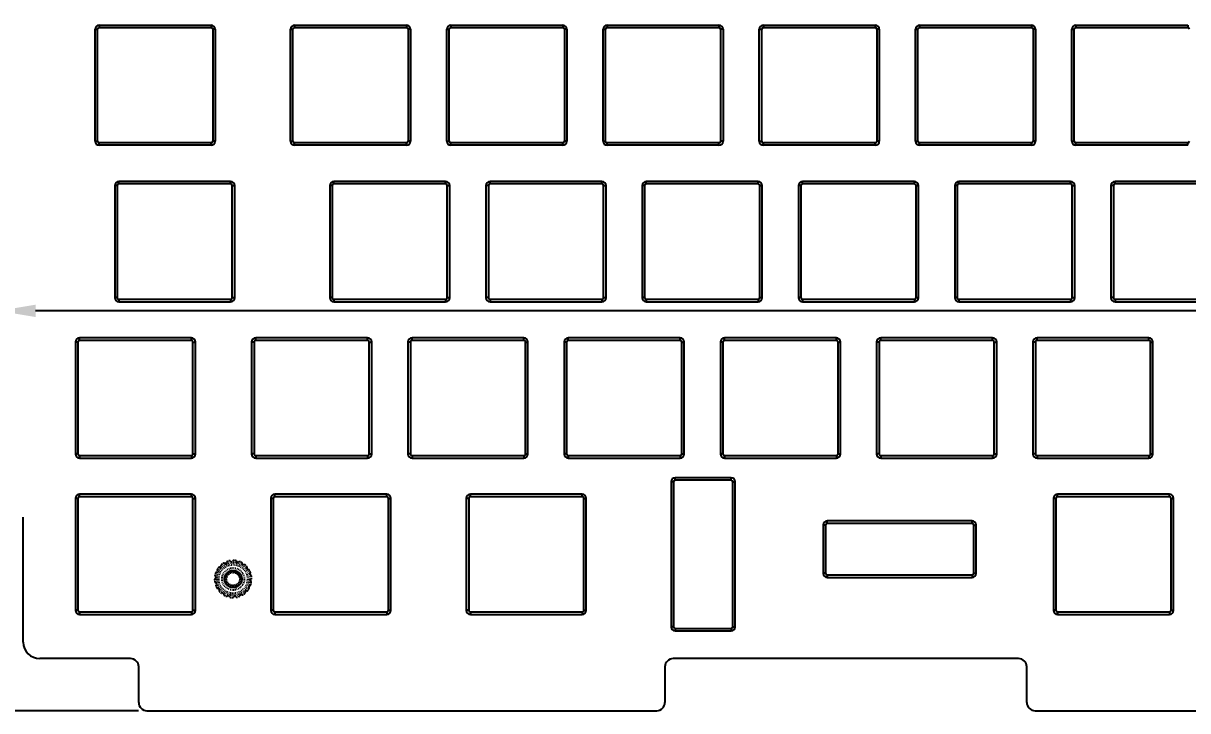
# Model space of a CAD drawing. Header units: inches. Extents: x 1466 to 2556, y -36 to 323.
# Drawn here: x 2161.7 to 2303.3, y 133.9 to 217.5 of the extents above; entities that cross this region are included whole.
import ezdxf

# ---------------------------------------------------------------- set-up
doc = ezdxf.new("R2010")
doc.units = ezdxf.units.IN
doc.header["$LTSCALE"] = 0.909449
doc.header["$MEASUREMENT"] = 0
doc.header["$PDMODE"] = 3
doc.header["$PDSIZE"] = 0.3125
doc.linetypes.add('HIDDEN', pattern=[0.2, 0.1, -0.1])
doc.linetypes.add('PHANTOM', pattern=[0.8, 0.45, -0.05, 0.1, -0.05, 0.1, -0.05])
doc.layers.get('0').update_dxf_attribs({"linetype": 'CONTINUOUS'})
doc.layers.get('Defpoints').update_dxf_attribs({"linetype": 'CONTINUOUS'})
doc.layers.add('DEFAULT_2', color=8, linetype='HIDDEN')
doc.layers.add('DEFAULT_3', color=7, linetype='PHANTOM')
doc.styles.get("Standard").update_dxf_attribs({"font": 'txt', "width": 0.8})
doc.dimstyles.get("Standard").update_dxf_attribs({"dimtxt": 6, "dimasz": 4.5, "dimexe": 1, "dimexo": 1, "dimgap": 0.09, "dimtad": 0, "dimzin": 1, "dimdsep": 46, "dimtxsty": 'STANDARD', "dimcen": 0.09, "dimclrd": 5, "dimclre": 5, "dimclrt": 1, "dimadec": 0, "dimazin": 0, "dimtp": 0.01, "dimtm": 0.01, "dimtfac": 1, "dimtofl": 0, "dimtmove": 0, "dimatfit": 3, "dimfxl": 1, "dimtolj": 1, "dimtzin": 4, "dimarcsym": 0})

# ---------------------------------------------------------------- blocks, each defined once
blk = doc.blocks.new('*D50')
at = {"layer": 'DEFAULT_3', "color": 3, "linetype": 'ByBlock', "lineweight": -2}
for p, q in [((2158.68, 189.46), (2158.68, 181.53)), ((2477.78, 189.46), (2477.78, 181.53)), ((2158.68, 182.53), (2154.18, 182.53)), ((2473.28, 182.53), (2163.18, 182.53))]:
    blk.add_line(p, q, dxfattribs=at)
at = {"layer": 'DEFAULT_3', "color": 3, "linetype": 'ByBlock'}
for points in [[(2163.18, 183.28), (2163.18, 181.78), (2158.68, 182.53)], [(2473.28, 183.28), (2473.28, 181.78), (2477.78, 182.53)]]:
    blk.add_solid(points, dxfattribs=at)
at = {"layer": 'Defpoints', "color": 0, "linetype": 'ByBlock'}
for p in [(2158.68, 190.46), (2477.78, 190.46), (2477.78, 182.53)]:
    blk.add_point(p, dxfattribs=at)
at = {"layer": 'DEFAULT_3', "color": 3, "linetype": 'ByBlock', "insert": (2137.29, 182.53), "char_height": 6, "attachment_point": 5}
blk.add_mtext('\\A1;319.10%%P0.1', dxfattribs=at)
blk = doc.blocks.new('*D51')
at = {"layer": 'DEFAULT_3', "color": 3, "linetype": 'ByBlock', "lineweight": -2}
for p, q in [((2162.68, 239.5), (2106.8, 239.5)), ((2107.8, 235), (2107.8, 196.62)), ((2107.8, 138.45), (2107.8, 174.84)), ((2175.71, 133.95), (2106.8, 133.95))]:
    blk.add_line(p, q, dxfattribs=at)
at = {"layer": 'DEFAULT_3', "color": 3, "linetype": 'ByBlock'}
for points in [[(2107.05, 235), (2108.55, 235), (2107.8, 239.5)], [(2107.05, 138.45), (2108.55, 138.45), (2107.8, 133.95)]]:
    blk.add_solid(points, dxfattribs=at)
at = {"layer": 'Defpoints', "color": 0, "linetype": 'ByBlock'}
for p in [(2163.68, 239.5), (2107.8, 133.95), (2176.71, 133.95)]:
    blk.add_point(p, dxfattribs=at)
at = {"layer": 'DEFAULT_3', "color": 3, "linetype": 'ByBlock', "insert": (2107.8, 185.73), "char_height": 6, "attachment_point": 5, "rotation": 90}
blk.add_mtext('\\A1;105.55', dxfattribs=at)

msp = doc.modelspace()

# ---------------------------------------------------------------- linework, layer by layer
at = {"color": 7, "linetype": 'Continuous'}
for p, q in [((2170.413, 203.147), (2170.413, 216.747)), ((2170.413, 216.747), (2170.713, 216.747)), ((2170.713, 203.147), (2170.713, 216.747)), ((2170.913, 217.247), (2170.913, 216.947)), ((2170.913, 217.247), (2184.513, 217.247)), ((2170.913, 216.947), (2184.513, 216.947)), ((2184.513, 217.247), (2184.513, 216.947)), ((2184.713, 216.747), (2184.713, 203.147)), ((2185.013, 216.747), (2184.713, 216.747)), ((2185.013, 216.747), (2185.013, 203.147)), ((2194.178, 203.147), (2194.178, 216.747)), ((2194.178, 216.747), (2194.478, 216.747)), ((2194.478, 203.147), (2194.478, 216.747)), ((2194.678, 217.247), (2194.678, 216.947)), ((2194.678, 217.247), (2208.278, 217.247)), ((2194.678, 216.947), (2208.278, 216.947)), ((2208.278, 217.247), (2208.278, 216.947)), ((2208.478, 216.747), (2208.478, 203.147)), ((2208.778, 216.747), (2208.478, 216.747)), ((2208.778, 216.747), (2208.778, 203.147)), ((2213.178, 203.147), (2213.178, 216.747)), ((2213.178, 216.747), (2213.478, 216.747)), ((2213.478, 203.147), (2213.478, 216.747)), ((2213.678, 217.247), (2213.678, 216.947)), ((2213.678, 217.247), (2227.278, 217.247)), ((2213.678, 216.947), (2227.278, 216.947)), ((2227.278, 217.247), (2227.278, 216.947)), ((2227.478, 216.747), (2227.478, 203.147)), ((2227.778, 216.747), (2227.478, 216.747)), ((2227.778, 216.747), (2227.778, 203.147)), ((2232.178, 203.147), (2232.178, 216.747)), ((2232.178, 216.747), (2232.478, 216.747)), ((2232.478, 203.147), (2232.478, 216.747)), ((2232.678, 217.247), (2232.678, 216.947)), ((2232.678, 217.247), (2246.278, 217.247)), ((2232.678, 216.947), (2246.278, 216.947)), ((2246.278, 217.247), (2246.278, 216.947)), ((2246.478, 216.747), (2246.478, 203.147)), ((2246.778, 216.747), (2246.478, 216.747)), ((2246.778, 216.747), (2246.778, 203.147)), ((2251.178, 203.147), (2251.178, 216.747)), ((2251.178, 216.747), (2251.478, 216.747)), ((2251.478, 203.147), (2251.478, 216.747)), ((2251.678, 217.247), (2251.678, 216.947)), ((2251.678, 217.247), (2265.278, 217.247)), ((2251.678, 216.947), (2265.278, 216.947)), ((2265.278, 217.247), (2265.278, 216.947)), ((2265.478, 216.747), (2265.478, 203.147)), ((2265.778, 216.747), (2265.478, 216.747)), ((2265.778, 216.747), (2265.778, 203.147)), ((2270.178, 203.147), (2270.178, 216.747)), ((2270.178, 216.747), (2270.478, 216.747)), ((2270.478, 203.147), (2270.478, 216.747)), ((2270.678, 217.247), (2270.678, 216.947)), ((2270.678, 217.247), (2284.278, 217.247)), ((2270.678, 216.947), (2284.278, 216.947)), ((2284.278, 217.247), (2284.278, 216.947)), ((2284.478, 216.747), (2284.478, 203.147)), ((2284.778, 216.747), (2284.478, 216.747)), ((2284.778, 216.747), (2284.778, 203.147)), ((2289.178, 203.147), (2289.178, 216.747)), ((2289.178, 216.747), (2289.478, 216.747)), ((2289.478, 203.147), (2289.478, 216.747)), ((2289.678, 217.247), (2289.678, 216.947)), ((2289.678, 217.247), (2303.278, 217.247)), ((2289.678, 216.947), (2303.278, 216.947)), ((2303.278, 217.247), (2303.278, 216.947)), ((2170.413, 203.147), (2170.713, 203.147)), ((2170.913, 202.647), (2170.913, 202.947)), ((2184.513, 202.947), (2170.913, 202.947)), ((2184.513, 202.647), (2170.913, 202.647)), ((2184.513, 202.647), (2184.513, 202.947)), ((2185.013, 203.147), (2184.713, 203.147)), ((2194.178, 203.147), (2194.478, 203.147)), ((2194.678, 202.647), (2194.678, 202.947)), ((2208.278, 202.947), (2194.678, 202.947)), ((2208.278, 202.647), (2194.678, 202.647)), ((2208.278, 202.647), (2208.278, 202.947)), ((2208.778, 203.147), (2208.478, 203.147)), ((2213.178, 203.147), (2213.478, 203.147)), ((2213.678, 202.647), (2213.678, 202.947)), ((2227.278, 202.947), (2213.678, 202.947)), ((2227.278, 202.647), (2213.678, 202.647)), ((2227.278, 202.647), (2227.278, 202.947)), ((2227.778, 203.147), (2227.478, 203.147)), ((2232.178, 203.147), (2232.478, 203.147)), ((2232.678, 202.647), (2232.678, 202.947)), ((2246.278, 202.947), (2232.678, 202.947)), ((2246.278, 202.647), (2232.678, 202.647)), ((2246.278, 202.647), (2246.278, 202.947)), ((2246.778, 203.147), (2246.478, 203.147)), ((2251.178, 203.147), (2251.478, 203.147)), ((2251.678, 202.647), (2251.678, 202.947)), ((2265.278, 202.947), (2251.678, 202.947)), ((2265.278, 202.647), (2251.678, 202.647)), ((2265.278, 202.647), (2265.278, 202.947)), ((2265.778, 203.147), (2265.478, 203.147)), ((2270.178, 203.147), (2270.478, 203.147)), ((2270.678, 202.647), (2270.678, 202.947)), ((2284.278, 202.947), (2270.678, 202.947)), ((2284.278, 202.647), (2270.678, 202.647)), ((2284.278, 202.647), (2284.278, 202.947)), ((2284.778, 203.147), (2284.478, 203.147)), ((2289.178, 203.147), (2289.478, 203.147)), ((2289.678, 202.647), (2289.678, 202.947)), ((2303.278, 202.947), (2289.678, 202.947)), ((2303.278, 202.647), (2289.678, 202.647)), ((2303.278, 202.647), (2303.278, 202.947)), ((2173.298, 197.947), (2173.298, 198.247)), ((2186.898, 198.247), (2173.298, 198.247)), ((2186.898, 197.947), (2186.898, 198.247)), ((2199.443, 197.947), (2199.443, 198.247)), ((2213.043, 198.247), (2199.443, 198.247)), ((2213.043, 197.947), (2213.043, 198.247)), ((2218.443, 197.947), (2218.443, 198.247)), ((2232.043, 198.247), (2218.443, 198.247)), ((2232.043, 197.947), (2232.043, 198.247)), ((2237.443, 197.947), (2237.443, 198.247)), ((2251.043, 198.247), (2237.443, 198.247)), ((2251.043, 197.947), (2251.043, 198.247)), ((2256.443, 197.947), (2256.443, 198.247)), ((2270.043, 198.247), (2256.443, 198.247)), ((2270.043, 197.947), (2270.043, 198.247)), ((2275.443, 197.947), (2275.443, 198.247)), ((2289.043, 198.247), (2275.443, 198.247)), ((2289.043, 197.947), (2289.043, 198.247)), ((2294.443, 197.947), (2294.443, 198.247)), ((2308.043, 198.247), (2294.443, 198.247)), ((2172.798, 197.747), (2172.798, 184.147)), ((2173.098, 197.747), (2172.798, 197.747)), ((2173.098, 197.747), (2173.098, 184.147)), ((2186.898, 197.947), (2173.298, 197.947)), ((2187.098, 184.147), (2187.098, 197.747)), ((2187.098, 197.747), (2187.398, 197.747)), ((2187.398, 184.147), (2187.398, 197.747)), ((2198.943, 197.747), (2198.943, 184.147)), ((2199.243, 197.747), (2198.943, 197.747)), ((2199.243, 197.747), (2199.243, 184.147)), ((2213.043, 197.947), (2199.443, 197.947)), ((2213.243, 184.147), (2213.243, 197.747)), ((2213.243, 197.747), (2213.543, 197.747)), ((2213.543, 184.147), (2213.543, 197.747)), ((2217.943, 197.747), (2217.943, 184.147)), ((2218.243, 197.747), (2217.943, 197.747)), ((2218.243, 197.747), (2218.243, 184.147)), ((2232.043, 197.947), (2218.443, 197.947)), ((2232.243, 184.147), (2232.243, 197.747)), ((2232.243, 197.747), (2232.543, 197.747)), ((2232.543, 184.147), (2232.543, 197.747)), ((2236.943, 197.747), (2236.943, 184.147)), ((2237.243, 197.747), (2236.943, 197.747)), ((2237.243, 197.747), (2237.243, 184.147)), ((2251.043, 197.947), (2237.443, 197.947)), ((2251.243, 184.147), (2251.243, 197.747)), ((2251.243, 197.747), (2251.543, 197.747)), ((2251.543, 184.147), (2251.543, 197.747)), ((2255.943, 197.747), (2255.943, 184.147)), ((2256.243, 197.747), (2255.943, 197.747)), ((2256.243, 197.747), (2256.243, 184.147)), ((2270.043, 197.947), (2256.443, 197.947)), ((2270.243, 184.147), (2270.243, 197.747)), ((2270.243, 197.747), (2270.543, 197.747)), ((2270.543, 184.147), (2270.543, 197.747)), ((2274.943, 197.747), (2274.943, 184.147)), ((2275.243, 197.747), (2274.943, 197.747)), ((2275.243, 197.747), (2275.243, 184.147)), ((2289.043, 197.947), (2275.443, 197.947)), ((2289.243, 184.147), (2289.243, 197.747)), ((2289.243, 197.747), (2289.543, 197.747)), ((2289.543, 184.147), (2289.543, 197.747)), ((2293.943, 197.747), (2293.943, 184.147)), ((2294.243, 197.747), (2293.943, 197.747)), ((2294.243, 197.747), (2294.243, 184.147)), ((2308.043, 197.947), (2294.443, 197.947)), ((2173.098, 184.147), (2172.798, 184.147)), ((2187.098, 184.147), (2187.398, 184.147)), ((2199.243, 184.147), (2198.943, 184.147)), ((2213.243, 184.147), (2213.543, 184.147)), ((2218.243, 184.147), (2217.943, 184.147)), ((2232.243, 184.147), (2232.543, 184.147)), ((2237.243, 184.147), (2236.943, 184.147)), ((2251.243, 184.147), (2251.543, 184.147)), ((2256.243, 184.147), (2255.943, 184.147)), ((2270.243, 184.147), (2270.543, 184.147)), ((2275.243, 184.147), (2274.943, 184.147)), ((2289.243, 184.147), (2289.543, 184.147)), ((2294.243, 184.147), (2293.943, 184.147)), ((2173.298, 183.947), (2173.298, 183.647)), ((2173.298, 183.947), (2186.898, 183.947)), ((2173.298, 183.647), (2186.898, 183.647)), ((2186.898, 183.947), (2186.898, 183.647)), ((2199.443, 183.947), (2199.443, 183.647)), ((2199.443, 183.947), (2213.043, 183.947)), ((2199.443, 183.647), (2213.043, 183.647)), ((2213.043, 183.947), (2213.043, 183.647)), ((2218.443, 183.947), (2218.443, 183.647)), ((2218.443, 183.947), (2232.043, 183.947)), ((2218.443, 183.647), (2232.043, 183.647)), ((2232.043, 183.947), (2232.043, 183.647)), ((2237.443, 183.947), (2237.443, 183.647)), ((2237.443, 183.947), (2251.043, 183.947)), ((2237.443, 183.647), (2251.043, 183.647)), ((2251.043, 183.947), (2251.043, 183.647)), ((2256.443, 183.947), (2256.443, 183.647)), ((2256.443, 183.947), (2270.043, 183.947)), ((2256.443, 183.647), (2270.043, 183.647)), ((2270.043, 183.947), (2270.043, 183.647)), ((2275.443, 183.947), (2275.443, 183.647)), ((2275.443, 183.947), (2289.043, 183.947)), ((2275.443, 183.647), (2289.043, 183.647)), ((2289.043, 183.947), (2289.043, 183.647)), ((2294.443, 183.947), (2294.443, 183.647)), ((2294.443, 183.947), (2308.043, 183.947)), ((2294.443, 183.647), (2308.043, 183.647)), ((2168.018, 178.747), (2168.018, 165.147)), ((2168.318, 178.747), (2168.018, 178.747)), ((2168.318, 178.747), (2168.318, 165.147)), ((2168.518, 178.947), (2168.518, 179.247)), ((2182.118, 179.247), (2168.518, 179.247)), ((2182.118, 178.947), (2168.518, 178.947)), ((2182.118, 178.947), (2182.118, 179.247)), ((2182.318, 165.147), (2182.318, 178.747)), ((2182.318, 178.747), (2182.618, 178.747)), ((2182.618, 165.147), (2182.618, 178.747)), ((2189.453, 178.747), (2189.453, 165.147)), ((2189.753, 178.747), (2189.453, 178.747)), ((2189.753, 178.747), (2189.753, 165.147)), ((2189.953, 178.947), (2189.953, 179.247)), ((2203.553, 179.247), (2189.953, 179.247)), ((2203.553, 178.947), (2189.953, 178.947)), ((2203.553, 178.947), (2203.553, 179.247)), ((2203.753, 165.147), (2203.753, 178.747)), ((2203.753, 178.747), (2204.053, 178.747)), ((2204.053, 165.147), (2204.053, 178.747)), ((2208.453, 178.747), (2208.453, 165.147)), ((2208.753, 178.747), (2208.453, 178.747)), ((2208.753, 178.747), (2208.753, 165.147)), ((2208.953, 178.947), (2208.953, 179.247)), ((2222.553, 179.247), (2208.953, 179.247)), ((2222.553, 178.947), (2208.953, 178.947)), ((2222.553, 178.947), (2222.553, 179.247)), ((2222.753, 165.147), (2222.753, 178.747)), ((2222.753, 178.747), (2223.053, 178.747)), ((2223.053, 165.147), (2223.053, 178.747)), ((2227.453, 178.747), (2227.453, 165.147)), ((2227.753, 178.747), (2227.453, 178.747)), ((2227.753, 178.747), (2227.753, 165.147)), ((2227.953, 178.947), (2227.953, 179.247)), ((2241.553, 179.247), (2227.953, 179.247)), ((2241.553, 178.947), (2227.953, 178.947)), ((2241.553, 178.947), (2241.553, 179.247)), ((2241.753, 165.147), (2241.753, 178.747)), ((2241.753, 178.747), (2242.053, 178.747)), ((2242.053, 165.147), (2242.053, 178.747)), ((2246.453, 178.747), (2246.453, 165.147)), ((2246.753, 178.747), (2246.453, 178.747)), ((2246.753, 178.747), (2246.753, 165.147)), ((2246.953, 178.947), (2246.953, 179.247)), ((2260.553, 179.247), (2246.953, 179.247)), ((2260.553, 178.947), (2246.953, 178.947)), ((2260.553, 178.947), (2260.553, 179.247)), ((2260.753, 165.147), (2260.753, 178.747)), ((2260.753, 178.747), (2261.053, 178.747)), ((2261.053, 165.147), (2261.053, 178.747)), ((2265.453, 178.747), (2265.453, 165.147)), ((2265.753, 178.747), (2265.453, 178.747)), ((2265.753, 178.747), (2265.753, 165.147)), ((2265.953, 178.947), (2265.953, 179.247)), ((2279.553, 179.247), (2265.953, 179.247)), ((2279.553, 178.947), (2265.953, 178.947)), ((2279.553, 178.947), (2279.553, 179.247)), ((2279.753, 165.147), (2279.753, 178.747)), ((2279.753, 178.747), (2280.053, 178.747)), ((2280.053, 165.147), (2280.053, 178.747)), ((2284.453, 178.747), (2284.453, 165.147)), ((2284.753, 178.747), (2284.453, 178.747)), ((2284.753, 178.747), (2284.753, 165.147)), ((2284.953, 178.947), (2284.953, 179.247)), ((2298.553, 179.247), (2284.953, 179.247)), ((2298.553, 178.947), (2284.953, 178.947)), ((2298.553, 178.947), (2298.553, 179.247)), ((2298.753, 165.147), (2298.753, 178.747)), ((2298.753, 178.747), (2299.053, 178.747)), ((2299.053, 165.147), (2299.053, 178.747)), ((2168.318, 165.147), (2168.018, 165.147)), ((2168.518, 164.947), (2168.518, 164.647)), ((2168.518, 164.947), (2182.118, 164.947)), ((2168.518, 164.647), (2182.118, 164.647)), ((2182.118, 164.947), (2182.118, 164.647)), ((2182.318, 165.147), (2182.618, 165.147)), ((2189.753, 165.147), (2189.453, 165.147)), ((2189.953, 164.947), (2189.953, 164.647)), ((2189.953, 164.947), (2203.553, 164.947)), ((2189.953, 164.647), (2203.553, 164.647)), ((2203.553, 164.947), (2203.553, 164.647)), ((2203.753, 165.147), (2204.053, 165.147)), ((2208.753, 165.147), (2208.453, 165.147)), ((2208.953, 164.947), (2208.953, 164.647)), ((2208.953, 164.947), (2222.553, 164.947)), ((2208.953, 164.647), (2222.553, 164.647)), ((2222.553, 164.947), (2222.553, 164.647)), ((2222.753, 165.147), (2223.053, 165.147)), ((2227.753, 165.147), (2227.453, 165.147)), ((2227.953, 164.947), (2227.953, 164.647)), ((2227.953, 164.947), (2241.553, 164.947)), ((2227.953, 164.647), (2241.553, 164.647)), ((2241.553, 164.947), (2241.553, 164.647)), ((2241.753, 165.147), (2242.053, 165.147)), ((2246.753, 165.147), (2246.453, 165.147)), ((2246.953, 164.947), (2246.953, 164.647)), ((2246.953, 164.947), (2260.553, 164.947)), ((2246.953, 164.647), (2260.553, 164.647)), ((2260.553, 164.947), (2260.553, 164.647)), ((2260.753, 165.147), (2261.053, 165.147)), ((2265.753, 165.147), (2265.453, 165.147)), ((2265.953, 164.947), (2265.953, 164.647)), ((2265.953, 164.947), (2279.553, 164.947)), ((2265.953, 164.647), (2279.553, 164.647)), ((2279.553, 164.947), (2279.553, 164.647)), ((2279.753, 165.147), (2280.053, 165.147)), ((2284.753, 165.147), (2284.453, 165.147)), ((2284.953, 164.947), (2284.953, 164.647)), ((2284.953, 164.947), (2298.553, 164.947)), ((2284.953, 164.647), (2298.553, 164.647)), ((2298.553, 164.947), (2298.553, 164.647)), ((2298.753, 165.147), (2299.053, 165.147)), ((2240.453, 161.747), (2240.453, 144.147)), ((2240.753, 161.747), (2240.453, 161.747)), ((2240.753, 161.747), (2240.753, 144.147)), ((2240.953, 161.947), (2240.953, 162.247)), ((2247.753, 162.247), (2240.953, 162.247)), ((2247.753, 161.947), (2240.953, 161.947)), ((2247.753, 161.947), (2247.753, 162.247)), ((2247.953, 144.147), (2247.953, 161.747)), ((2247.953, 161.747), (2248.253, 161.747)), ((2248.253, 144.147), (2248.253, 161.747)), ((2168.518, 159.947), (2168.518, 160.247)), ((2182.118, 160.247), (2168.518, 160.247)), ((2182.118, 159.947), (2182.118, 160.247)), ((2192.283, 159.947), (2192.283, 160.247)), ((2205.883, 160.247), (2192.283, 160.247)), ((2205.883, 159.947), (2205.883, 160.247)), ((2216.048, 159.947), (2216.048, 160.247)), ((2229.648, 160.247), (2216.048, 160.247)), ((2229.648, 159.947), (2229.648, 160.247)), ((2287.453, 159.947), (2287.453, 160.247)), ((2301.053, 160.247), (2287.453, 160.247)), ((2301.053, 159.947), (2301.053, 160.247)), ((2168.018, 159.747), (2168.018, 146.147)), ((2168.318, 159.747), (2168.018, 159.747)), ((2168.318, 159.747), (2168.318, 146.147)), ((2182.118, 159.947), (2168.518, 159.947)), ((2182.318, 146.147), (2182.318, 159.747)), ((2182.318, 159.747), (2182.618, 159.747)), ((2182.618, 146.147), (2182.618, 159.747)), ((2191.783, 159.747), (2191.783, 146.147)), ((2192.083, 159.747), (2191.783, 159.747)), ((2192.083, 159.747), (2192.083, 146.147)), ((2205.883, 159.947), (2192.283, 159.947)), ((2206.083, 146.147), (2206.083, 159.747)), ((2206.083, 159.747), (2206.383, 159.747)), ((2206.383, 146.147), (2206.383, 159.747)), ((2215.548, 159.747), (2215.548, 146.147)), ((2215.848, 159.747), (2215.548, 159.747)), ((2215.848, 159.747), (2215.848, 146.147)), ((2229.648, 159.947), (2216.048, 159.947)), ((2229.848, 146.147), (2229.848, 159.747)), ((2229.848, 159.747), (2230.148, 159.747)), ((2230.148, 146.147), (2230.148, 159.747)), ((2286.953, 159.747), (2286.953, 146.147)), ((2287.253, 159.747), (2286.953, 159.747)), ((2287.253, 159.747), (2287.253, 146.147)), ((2301.053, 159.947), (2287.453, 159.947)), ((2301.253, 159.747), (2301.553, 159.747)), ((2301.253, 146.147), (2301.253, 159.747)), ((2301.553, 146.147), (2301.553, 159.747)), ((2161.683, 142.277), (2161.683, 157.462)), ((2258.953, 156.497), (2258.953, 150.647)), ((2259.253, 156.497), (2258.953, 156.497)), ((2259.253, 156.497), (2259.253, 150.647)), ((2259.453, 156.697), (2259.453, 156.997)), ((2277.053, 156.997), (2259.453, 156.997)), ((2277.053, 156.697), (2259.453, 156.697)), ((2277.053, 156.697), (2277.053, 156.997)), ((2277.253, 150.647), (2277.253, 156.497)), ((2277.253, 156.497), (2277.553, 156.497)), ((2277.553, 150.647), (2277.553, 156.497)), ((2259.253, 150.647), (2258.953, 150.647)), ((2259.453, 150.447), (2259.453, 150.147)), ((2259.453, 150.447), (2277.053, 150.447)), ((2259.453, 150.147), (2277.053, 150.147)), ((2277.053, 150.447), (2277.053, 150.147)), ((2277.253, 150.647), (2277.553, 150.647)), ((2168.318, 146.147), (2168.018, 146.147)), ((2168.518, 145.947), (2168.518, 145.647)), ((2168.518, 145.947), (2182.118, 145.947)), ((2182.118, 145.947), (2182.118, 145.647)), ((2182.318, 146.147), (2182.618, 146.147)), ((2192.083, 146.147), (2191.783, 146.147)), ((2192.283, 145.947), (2192.283, 145.647)), ((2192.283, 145.947), (2205.883, 145.947)), ((2205.883, 145.947), (2205.883, 145.647)), ((2206.083, 146.147), (2206.383, 146.147)), ((2215.848, 146.147), (2215.548, 146.147)), ((2216.048, 145.947), (2216.048, 145.647)), ((2216.048, 145.947), (2229.648, 145.947)), ((2229.648, 145.947), (2229.648, 145.647)), ((2229.848, 146.147), (2230.148, 146.147)), ((2287.253, 146.147), (2286.953, 146.147)), ((2287.453, 145.947), (2301.053, 145.947)), ((2287.453, 145.947), (2287.453, 145.647)), ((2301.053, 145.947), (2301.053, 145.647)), ((2301.253, 146.147), (2301.553, 146.147)), ((2168.518, 145.647), (2182.118, 145.647)), ((2192.283, 145.647), (2205.883, 145.647)), ((2216.048, 145.647), (2229.648, 145.647)), ((2287.453, 145.647), (2301.053, 145.647)), ((2240.753, 144.147), (2240.453, 144.147)), ((2240.953, 143.947), (2240.953, 143.647)), ((2240.953, 143.947), (2247.753, 143.947)), ((2240.953, 143.647), (2247.753, 143.647)), ((2247.753, 143.947), (2247.753, 143.647)), ((2247.953, 144.147), (2248.253, 144.147)), ((2174.713, 140.277), (2163.683, 140.277)), ((2282.713, 140.277), (2240.713, 140.277)), ((2175.713, 134.947), (2175.713, 139.277)), ((2239.713, 139.277), (2239.713, 134.947)), ((2283.713, 134.947), (2283.713, 139.277)), ((2176.713, 133.947), (2238.713, 133.947)), ((2284.713, 133.947), (2346.713, 133.947))]:
    msp.add_line(p, q, dxfattribs=at)
for centre, radius, start, end in [((2170.913, 216.747), 0.5, 90, 180), ((2170.913, 216.747), 0.2, 90, 180), ((2184.513, 216.747), 0.5, 0, 90), ((2184.513, 216.747), 0.2, 0, 90), ((2194.678, 216.747), 0.5, 90, 180), ((2194.678, 216.747), 0.2, 90, 180), ((2208.278, 216.747), 0.5, 0, 90), ((2208.278, 216.747), 0.2, 0, 90), ((2213.678, 216.747), 0.5, 90, 180), ((2213.678, 216.747), 0.2, 90, 180), ((2227.278, 216.747), 0.5, 0, 90), ((2227.278, 216.747), 0.2, 0, 90), ((2232.678, 216.747), 0.5, 90, 180), ((2232.678, 216.747), 0.2, 90, 180), ((2246.278, 216.747), 0.5, 0, 90), ((2246.278, 216.747), 0.2, 0, 90), ((2251.678, 216.747), 0.5, 90, 180), ((2251.678, 216.747), 0.2, 90, 180), ((2265.278, 216.747), 0.5, 0, 90), ((2265.278, 216.747), 0.2, 0, 90), ((2270.678, 216.747), 0.5, 90, 180), ((2270.678, 216.747), 0.2, 90, 180), ((2284.278, 216.747), 0.5, 0, 90), ((2284.278, 216.747), 0.2, 0, 90), ((2289.678, 216.747), 0.5, 90, 180), ((2289.678, 216.747), 0.2, 90, 180), ((2303.278, 216.747), 0.2, 0, 90), ((2170.913, 203.147), 0.5, 180, 270), ((2170.913, 203.147), 0.2, 180, 270), ((2184.513, 203.147), 0.5, 270, 360), ((2184.513, 203.147), 0.2, 270, 0), ((2194.678, 203.147), 0.5, 180, 270), ((2194.678, 203.147), 0.2, 180, 270), ((2208.278, 203.147), 0.5, 270, 0), ((2208.278, 203.147), 0.2, 270, 0), ((2213.678, 203.147), 0.5, 180, 270), ((2213.678, 203.147), 0.2, 180, 270), ((2227.278, 203.147), 0.5, 270, 360), ((2227.278, 203.147), 0.2, 270, 0), ((2232.678, 203.147), 0.5, 180, 270), ((2232.678, 203.147), 0.2, 180, 270), ((2246.278, 203.147), 0.5, 270, 360), ((2246.278, 203.147), 0.2, 270, 0), ((2251.678, 203.147), 0.5, 180, 270), ((2251.678, 203.147), 0.2, 180, 270), ((2265.278, 203.147), 0.5, 270, 0), ((2265.278, 203.147), 0.2, 270, 0), ((2270.678, 203.147), 0.5, 180, 270), ((2270.678, 203.147), 0.2, 180, 270), ((2284.278, 203.147), 0.5, 270, 360), ((2284.278, 203.147), 0.2, 270, 0), ((2289.678, 203.147), 0.5, 180, 270), ((2289.678, 203.147), 0.2, 180, 270), ((2303.278, 203.147), 0.2, 270, 0), ((2173.298, 197.747), 0.5, 90, 180), ((2186.898, 197.747), 0.5, 0, 90), ((2199.443, 197.747), 0.5, 90, 180), ((2213.043, 197.747), 0.5, 0, 90), ((2218.443, 197.747), 0.5, 90, 180), ((2232.043, 197.747), 0.5, 0, 90), ((2237.443, 197.747), 0.5, 90, 180), ((2251.043, 197.747), 0.5, 0, 90), ((2256.443, 197.747), 0.5, 90, 180), ((2270.043, 197.747), 0.5, 0, 90), ((2275.443, 197.747), 0.5, 90, 180), ((2289.043, 197.747), 0.5, 0, 90), ((2294.443, 197.747), 0.5, 90, 180), ((2173.298, 197.747), 0.2, 90, 180), ((2186.898, 197.747), 0.2, 0, 90), ((2199.443, 197.747), 0.2, 90, 180), ((2213.043, 197.747), 0.2, 0, 90), ((2218.443, 197.747), 0.2, 90, 180), ((2232.043, 197.747), 0.2, 0, 90), ((2237.443, 197.747), 0.2, 90, 180), ((2251.043, 197.747), 0.2, 0, 90), ((2256.443, 197.747), 0.2, 90, 180), ((2270.043, 197.747), 0.2, 0, 90), ((2275.443, 197.747), 0.2, 90, 180), ((2289.043, 197.747), 0.2, 0, 90), ((2294.443, 197.747), 0.2, 90, 180), ((2173.298, 184.147), 0.5, 180, 270), ((2173.298, 184.147), 0.2, 180, 270), ((2186.898, 184.147), 0.5, 270, 360), ((2186.898, 184.147), 0.2, 270, 0), ((2199.443, 184.147), 0.5, 180, 270), ((2199.443, 184.147), 0.2, 180, 270), ((2213.043, 184.147), 0.5, 270, 0), ((2213.043, 184.147), 0.2, 270, 0), ((2218.443, 184.147), 0.5, 180, 270), ((2218.443, 184.147), 0.2, 180, 270), ((2232.043, 184.147), 0.5, 270, 360), ((2232.043, 184.147), 0.2, 270, 0), ((2237.443, 184.147), 0.5, 180, 270), ((2237.443, 184.147), 0.2, 180, 270), ((2251.043, 184.147), 0.5, 270, 360), ((2251.043, 184.147), 0.2, 270, 0), ((2256.443, 184.147), 0.5, 180, 270), ((2256.443, 184.147), 0.2, 180, 270), ((2270.043, 184.147), 0.5, 270, 0), ((2270.043, 184.147), 0.2, 270, 0), ((2275.443, 184.147), 0.5, 180, 270), ((2275.443, 184.147), 0.2, 180, 270), ((2289.043, 184.147), 0.5, 270, 360), ((2289.043, 184.147), 0.2, 270, 0), ((2294.443, 184.147), 0.5, 180, 270), ((2294.443, 184.147), 0.2, 180, 270), ((2168.518, 178.747), 0.5, 90, 180), ((2168.518, 178.747), 0.2, 90, 180), ((2182.118, 178.747), 0.5, 0, 90), ((2182.118, 178.747), 0.2, 0, 90), ((2189.953, 178.747), 0.5, 90, 180), ((2189.953, 178.747), 0.2, 90, 180), ((2203.553, 178.747), 0.5, 0, 90), ((2203.553, 178.747), 0.2, 0, 90), ((2208.953, 178.747), 0.5, 90, 180), ((2208.953, 178.747), 0.2, 90, 180), ((2222.553, 178.747), 0.5, 0, 90), ((2222.553, 178.747), 0.2, 0, 90), ((2227.953, 178.747), 0.5, 90, 180), ((2227.953, 178.747), 0.2, 90, 180), ((2241.553, 178.747), 0.5, 0, 90), ((2241.553, 178.747), 0.2, 0, 90), ((2246.953, 178.747), 0.5, 90, 180), ((2246.953, 178.747), 0.2, 90, 180), ((2260.553, 178.747), 0.5, 0, 90), ((2260.553, 178.747), 0.2, 0, 90), ((2265.953, 178.747), 0.5, 90, 180), ((2265.953, 178.747), 0.2, 90, 180), ((2279.553, 178.747), 0.5, 0, 90), ((2279.553, 178.747), 0.2, 0, 90), ((2284.953, 178.747), 0.5, 90, 180), ((2284.953, 178.747), 0.2, 90, 180), ((2298.553, 178.747), 0.5, 0, 90), ((2298.553, 178.747), 0.2, 0, 90), ((2168.518, 165.147), 0.5, 180, 270), ((2168.518, 165.147), 0.2, 180, 270), ((2182.118, 165.147), 0.5, 270, 360), ((2182.118, 165.147), 0.2, 270, 0), ((2189.953, 165.147), 0.5, 180, 270), ((2189.953, 165.147), 0.2, 180, 270), ((2203.553, 165.147), 0.5, 270, 0), ((2203.553, 165.147), 0.2, 270, 0), ((2208.953, 165.147), 0.5, 180, 270), ((2208.953, 165.147), 0.2, 180, 270), ((2222.553, 165.147), 0.5, 270, 0), ((2222.553, 165.147), 0.2, 270, 0), ((2227.953, 165.147), 0.5, 180, 270), ((2227.953, 165.147), 0.2, 180, 270), ((2241.553, 165.147), 0.5, 270, 0), ((2241.553, 165.147), 0.2, 270, 0), ((2246.953, 165.147), 0.5, 180, 270), ((2246.953, 165.147), 0.2, 180, 270), ((2260.553, 165.147), 0.5, 270, 0), ((2260.553, 165.147), 0.2, 270, 0), ((2265.953, 165.147), 0.5, 180, 270), ((2265.953, 165.147), 0.2, 180, 270), ((2279.553, 165.147), 0.5, 270, 0), ((2279.553, 165.147), 0.2, 270, 0), ((2284.953, 165.147), 0.5, 180, 270), ((2284.953, 165.147), 0.2, 180, 270), ((2298.553, 165.147), 0.5, 270, 0), ((2298.553, 165.147), 0.2, 270, 0), ((2240.953, 161.747), 0.5, 90, 180), ((2240.953, 161.747), 0.2, 90, 180), ((2247.753, 161.747), 0.5, 0, 90), ((2247.753, 161.747), 0.2, 0, 90), ((2168.518, 159.747), 0.5, 90, 180), ((2182.118, 159.747), 0.5, 0, 90), ((2192.283, 159.747), 0.5, 90, 180), ((2205.883, 159.747), 0.5, 0, 90), ((2216.048, 159.747), 0.5, 90, 180), ((2229.648, 159.747), 0.5, 0, 90), ((2287.453, 159.747), 0.5, 90, 180), ((2301.053, 159.747), 0.5, 0, 90), ((2168.518, 159.747), 0.2, 90, 180), ((2182.118, 159.747), 0.2, 0, 90), ((2192.283, 159.747), 0.2, 90, 180), ((2205.883, 159.747), 0.2, 0, 90), ((2216.048, 159.747), 0.2, 90, 180), ((2229.648, 159.747), 0.2, 0, 90), ((2287.453, 159.747), 0.2, 90, 180), ((2301.053, 159.747), 0.2, 0, 90), ((2259.453, 156.497), 0.5, 90, 180), ((2259.453, 156.497), 0.2, 90, 180), ((2277.053, 156.497), 0.5, 0, 90), ((2277.053, 156.497), 0.2, 0, 90), ((2259.453, 150.647), 0.5, 180, 270), ((2259.453, 150.647), 0.2, 180, 270), ((2277.053, 150.647), 0.5, 270, 0), ((2277.053, 150.647), 0.2, 270, 0), ((2168.518, 146.147), 0.5, 180, 270), ((2168.518, 146.147), 0.2, 180, 270), ((2182.118, 146.147), 0.5, 270, 360), ((2182.118, 146.147), 0.2, 270, 0), ((2192.283, 146.147), 0.5, 180, 270), ((2192.283, 146.147), 0.2, 180, 270), ((2205.883, 146.147), 0.5, 270, 0), ((2205.883, 146.147), 0.2, 270, 0), ((2216.048, 146.147), 0.5, 180, 270), ((2216.048, 146.147), 0.2, 180, 270), ((2229.648, 146.147), 0.5, 270, 0), ((2229.648, 146.147), 0.2, 270, 0), ((2287.453, 146.147), 0.5, 180, 270), ((2287.453, 146.147), 0.2, 180, 270), ((2301.053, 146.147), 0.5, 270, 0), ((2301.053, 146.147), 0.2, 270, 0), ((2240.953, 144.147), 0.5, 180, 270), ((2240.953, 144.147), 0.2, 180, 270), ((2247.753, 144.147), 0.5, 270, 0), ((2247.753, 144.147), 0.2, 270, 0), ((2163.683, 142.277), 2, 180, 270), ((2174.713, 139.277), 1, 0, 90), ((2240.713, 139.277), 1, 90, 180), ((2282.713, 139.277), 1, 0, 90), ((2176.713, 134.947), 1, 180, 270), ((2238.713, 134.947), 1, 270, 0), ((2284.713, 134.947), 1, 180, 270)]:
    msp.add_arc(centre, radius, start, end, dxfattribs=at)
at = {"layer": 'DEFAULT_2', "color": 8, "linetype": 'HIDDEN'}
for p, q in [((2185.752, 151.494), (2185.754, 151.624)), ((2186.242, 151.837), (2186.113, 151.883)), ((2186.415, 152.018), (2186.369, 151.896)), ((2186.947, 152.051), (2186.84, 152.138)), ((2187.171, 152.162), (2187.086, 152.063)), ((2187.682, 152.011), (2187.611, 152.129)), ((2187.93, 152.038), (2187.817, 151.975)), ((2188.359, 151.722), (2188.333, 151.857)), ((2188.601, 151.663), (2188.473, 151.642)), ((2185.015, 150.302), (2185.097, 150.201)), ((2185.252, 150.779), (2185.123, 150.73)), ((2185.268, 151.028), (2185.311, 150.905)), ((2185.524, 151.394), (2185.654, 151.395)), ((2187.201, 150.797), (2187.201, 150.994)), ((2188.896, 151.219), (2188.918, 151.355)), ((2189.104, 151.08), (2188.976, 151.105)), ((2189.229, 150.563), (2189.296, 150.682)), ((2189.377, 150.361), (2189.265, 150.428)), ((2185.085, 150.062), (2184.98, 149.972)), ((2185.137, 149.466), (2185.025, 149.532)), ((2185.173, 149.331), (2185.106, 149.211)), ((2185.426, 148.789), (2185.298, 148.813)), ((2189.091, 148.988), (2189.134, 148.866)), ((2189.15, 149.115), (2189.279, 149.164)), ((2189.305, 149.693), (2189.387, 149.592)), ((2189.317, 149.832), (2189.421, 149.921)), ((2185.506, 148.675), (2185.484, 148.539)), ((2185.929, 148.252), (2185.801, 148.231)), ((2186.043, 148.172), (2186.069, 148.037)), ((2186.585, 147.919), (2186.472, 147.855)), ((2186.72, 147.883), (2186.79, 147.764)), ((2187.316, 147.831), (2187.231, 147.732)), ((2187.455, 147.843), (2187.561, 147.756)), ((2188.033, 147.998), (2187.987, 147.876)), ((2188.159, 148.057), (2188.289, 148.011)), ((2188.649, 148.4), (2188.648, 148.27)), ((2188.878, 148.5), (2188.748, 148.498))]:
    msp.add_line(p, q, dxfattribs=at)
for radius in [2, 1.75, 1.35, 0.85, 0.8]:
    msp.add_circle((2187.201, 149.947), radius, dxfattribs=at)
for centre, radius, start, end in [((2185.854, 151.623), 0.1, 128.78772, 179.31073), ((2187.201, 149.947), 2.25, 121.21228, 128.78772), ((2186.087, 151.786), 0.1, 70.68927, 121.21228), ((2186.275, 151.931), 0.1, 250.68927, 339.31073), ((2186.508, 151.982), 0.1, 108.78772, 159.31073), ((2187.201, 149.947), 2.25, 101.21228, 108.78772), ((2186.783, 152.056), 0.1, 50.68927, 101.21228), ((2187.01, 152.128), 0.1, 230.68927, 319.31073), ((2187.246, 152.096), 0.1, 88.78772, 139.31073), ((2187.201, 149.947), 2.25, 81.21228, 88.78772), ((2187.529, 152.072), 0.1, 30.68927, 81.21228), ((2187.768, 152.062), 0.1, 210.68927, 299.31073), ((2187.979, 151.951), 0.1, 68.78772, 119.31073), ((2187.201, 149.947), 2.25, 61.21228, 68.78772), ((2188.236, 151.831), 0.1, 10.68927, 61.21228), ((2188.457, 151.741), 0.1, 190.68927, 279.31073), ((2188.617, 151.564), 0.1, 48.78772, 99.31073), ((2187.201, 149.947), 2.25, 41.21228, 48.78772), ((2185.092, 150.365), 0.1, 168.78772, 219.31073), ((2187.201, 149.947), 2.25, 161.21228, 168.78772), ((2185.165, 150.639), 0.1, 110.68927, 161.21228), ((2185.019, 150.138), 0.1, 310.68927, 39.31073), ((2185.216, 150.872), 0.1, 290.68927, 19.31073), ((2185.362, 151.061), 0.1, 148.78772, 199.31073), ((2187.201, 149.947), 2.25, 141.21228, 148.78772), ((2185.525, 151.294), 0.1, 90.68927, 141.21228), ((2185.652, 151.495), 0.1, 270.68927, 359.31073), ((2188.818, 151.363), 0.1, 350.68927, 41.21228), ((2188.995, 151.203), 0.1, 170.68927, 259.31073), ((2189.085, 150.982), 0.1, 28.78772, 79.31073), ((2187.201, 149.947), 2.25, 21.21228, 28.78772), ((2189.316, 150.514), 0.1, 150.68927, 239.31073), ((2189.205, 150.725), 0.1, 330.68927, 21.21228), ((2189.326, 150.275), 0.1, 8.78772, 59.31073), ((2187.201, 149.947), 2.25, 1.21228, 8.78772), ((2185.051, 149.901), 0.1, 130.68927, 181.21228), ((2187.201, 149.947), 2.25, 181.21228, 188.78772), ((2185.076, 149.618), 0.1, 188.78772, 239.31073), ((2185.197, 149.169), 0.1, 150.68927, 201.21228), ((2187.201, 149.947), 2.25, 201.21228, 208.78772), ((2185.086, 149.38), 0.1, 330.68927, 59.31073), ((2185.317, 148.911), 0.1, 208.78772, 259.31073), ((2185.407, 148.691), 0.1, 350.68927, 79.31073), ((2187.201, 149.947), 2.25, 321.21228, 328.78772), ((2189.185, 149.021), 0.1, 110.68927, 199.31073), ((2189.04, 148.833), 0.1, 328.78772, 19.31073), ((2189.236, 149.254), 0.1, 290.68927, 341.21228), ((2189.382, 149.756), 0.1, 130.68927, 219.31073), ((2187.201, 149.947), 2.25, 341.21228, 348.78772), ((2189.31, 149.529), 0.1, 348.78772, 39.31073), ((2189.35, 149.992), 0.1, 310.68927, 1.21228), ((2185.583, 148.53), 0.1, 170.68927, 221.21228), ((2187.201, 149.947), 2.25, 221.21228, 228.78772), ((2185.784, 148.329), 0.1, 228.78772, 279.31073), ((2185.945, 148.153), 0.1, 10.68927, 99.31073), ((2186.165, 148.063), 0.1, 190.68927, 241.21228), ((2187.201, 149.947), 2.25, 241.21228, 248.78772), ((2186.423, 147.942), 0.1, 248.78772, 299.31073), ((2186.634, 147.832), 0.1, 30.68927, 119.31073), ((2186.872, 147.822), 0.1, 210.68927, 261.21228), ((2187.201, 149.947), 2.25, 261.21228, 268.78772), ((2187.155, 147.797), 0.1, 268.78772, 319.31073), ((2187.392, 147.765), 0.1, 50.68927, 139.31073), ((2187.619, 147.838), 0.1, 230.68927, 281.21228), ((2187.201, 149.947), 2.25, 281.21228, 288.78772), ((2187.893, 147.911), 0.1, 288.78772, 339.31073), ((2188.126, 147.962), 0.1, 70.68927, 159.31073), ((2188.315, 148.108), 0.1, 250.68927, 301.21228), ((2187.201, 149.947), 2.25, 301.21228, 308.78772), ((2188.548, 148.271), 0.1, 308.78772, 359.31073), ((2188.749, 148.398), 0.1, 90.68927, 179.31073), ((2188.877, 148.6), 0.1, 270.68927, 321.21228)]:
    msp.add_arc(centre, radius, start, end, dxfattribs=at)
for points, knots in [([(2187.201, 150.994), (2187.297, 150.994), (2187.49, 150.968), (2187.756, 150.85), (2187.982, 150.666), (2188.147, 150.426), (2188.242, 150.15), (2188.258, 149.859), (2188.195, 149.575), (2188.055, 149.319), (2187.853, 149.109), (2187.6, 148.964), (2187.365, 148.904), (2187.172, 148.896), (2186.981, 148.915), (2186.794, 148.973), (2186.626, 149.067), (2186.511, 149.154), (2186.409, 149.257), (2186.321, 149.372), (2186.251, 149.498), (2186.198, 149.633), (2186.165, 149.774), (2186.15, 149.917), (2186.156, 150.062), (2186.182, 150.204), (2186.227, 150.342), (2186.291, 150.472), (2186.371, 150.592), (2186.468, 150.7), (2186.578, 150.793), (2186.7, 150.871), (2186.832, 150.931), (2187.017, 150.986), (2187.211, 151.002), (2187.402, 150.978), (2187.588, 150.929), (2187.762, 150.84), (2187.912, 150.72), (2188.045, 150.581), (2188.172, 150.373), (2188.252, 150.093), (2188.251, 149.802), (2188.148, 149.43), (2187.83, 149.041), (2187.354, 148.879), (2186.97, 148.912), (2186.696, 149.013), (2186.462, 149.186), (2186.312, 149.378), (2186.227, 149.551), (2186.168, 149.734), (2186.146, 149.927), (2186.164, 150.119), (2186.209, 150.306), (2186.292, 150.483), (2186.408, 150.636), (2186.51, 150.739), (2186.626, 150.826), (2186.752, 150.897), (2186.886, 150.95), (2187.027, 150.983), (2187.171, 150.997), (2187.316, 150.991), (2187.458, 150.966), (2187.595, 150.921), (2187.725, 150.857), (2187.845, 150.777), (2187.954, 150.68), (2188.047, 150.57), (2188.124, 150.448), (2188.184, 150.316), (2188.226, 150.178), (2188.255, 149.987), (2188.242, 149.745), (2188.148, 149.469), (2187.982, 149.229), (2187.758, 149.043), (2187.491, 148.927), (2187.202, 148.886), (2186.913, 148.926), (2186.646, 149.042), (2186.422, 149.228), (2186.255, 149.467), (2186.16, 149.742), (2186.143, 150.033), (2186.186, 150.223), (2186.22, 150.313)], [0, 0, 0, 0, 0.0156207, 0.0312417, 0.0468618, 0.0624828, 0.0781031, 0.0937235, 0.1093442, 0.1249647, 0.1405859, 0.1562066, 0.1718275, 0.1796564, 0.187485, 0.2031064, 0.2109353, 0.2187644, 0.2265933, 0.2344223, 0.2422506, 0.2500798, 0.2579085, 0.2657376, 0.273566, 0.2813951, 0.2892239, 0.2970531, 0.304882, 0.3127109, 0.3205401, 0.328369, 0.3361983, 0.3440269, 0.3596489, 0.3674779, 0.3753061, 0.3909275, 0.3987563, 0.4065849, 0.422206, 0.4378259, 0.4534474, 0.4690682, 0.5000189, 0.5309693, 0.5465897, 0.5622108, 0.5778305, 0.5934519, 0.6012804, 0.6091092, 0.6247304, 0.6325586, 0.6403878, 0.6560103, 0.6638391, 0.6716685, 0.6794976, 0.6873268, 0.6951557, 0.7029845, 0.7108136, 0.7186426, 0.7264716, 0.7343, 0.7421292, 0.7499578, 0.7577868, 0.765615, 0.7734441, 0.7812731, 0.7891022, 0.7969311, 0.8125525, 0.8281721, 0.8437932, 0.8594143, 0.8750359, 0.8906567, 0.9062774, 0.9218976, 0.9375176, 0.9531382, 0.968758, 0.9843791, 1, 1, 1, 1]), ([(2186.515, 149.155), (2186.442, 149.218), (2186.314, 149.364), (2186.21, 149.584), (2186.165, 149.771), (2186.146, 149.963), (2186.172, 150.205), (2186.28, 150.475), (2186.459, 150.705), (2186.693, 150.879), (2186.966, 150.981), (2187.256, 151.007), (2187.542, 150.951), (2187.803, 150.82), (2188.018, 150.623), (2188.146, 150.417), (2188.211, 150.236), (2188.241, 150.094), (2188.251, 149.95), (2188.242, 149.805), (2188.213, 149.664), (2188.148, 149.482), (2188.047, 149.316), (2187.915, 149.176), (2187.802, 149.085), (2187.678, 149.011), (2187.545, 148.954), (2187.405, 148.916), (2187.262, 148.898), (2187.117, 148.9), (2186.974, 148.921), (2186.835, 148.961), (2186.66, 149.041), (2186.503, 149.156), (2186.373, 149.299), (2186.265, 149.458), (2186.192, 149.639), (2186.157, 149.828), (2186.148, 150.021), (2186.188, 150.26), (2186.29, 150.481), (2186.406, 150.634), (2186.542, 150.771), (2186.745, 150.905), (2187.023, 150.992), (2187.314, 151.002), (2187.597, 150.93), (2187.85, 150.786), (2188.02, 150.612), (2188.123, 150.45), (2188.204, 150.275), (2188.257, 150.038), (2188.245, 149.795), (2188.196, 149.609), (2188.121, 149.431), (2188.011, 149.271), (2187.872, 149.138), (2187.715, 149.026), (2187.537, 148.946), (2187.349, 148.906), (2187.204, 148.896), (2187.06, 148.906), (2186.918, 148.935), (2186.782, 148.983), (2186.654, 149.05), (2186.536, 149.134), (2186.43, 149.233), (2186.339, 149.345), (2186.24, 149.51), (2186.176, 149.694), (2186.152, 149.885), (2186.153, 150.03), (2186.175, 150.173), (2186.216, 150.312), (2186.275, 150.444), (2186.377, 150.607), (2186.513, 150.747), (2186.672, 150.855), (2186.845, 150.94), (2187.081, 151), (2187.372, 150.994), (2187.65, 150.907), (2187.895, 150.75), (2188.086, 150.53), (2188.213, 150.267), (2188.261, 149.98), (2188.235, 149.738), (2188.176, 149.555), (2188.092, 149.382), (2187.944, 149.189), (2187.787, 149.073), (2187.703, 149.027)], [0, 0, 0, 0, 0.0156096, 0.031221, 0.0390447, 0.0468683, 0.0624787, 0.0780888, 0.0936992, 0.1093098, 0.1249201, 0.1405311, 0.156141, 0.1717516, 0.1873612, 0.2029723, 0.210796, 0.2186198, 0.2264437, 0.2342675, 0.242091, 0.2499147, 0.2655261, 0.2733497, 0.2811733, 0.2889973, 0.2968212, 0.3046448, 0.3124685, 0.3202923, 0.3281163, 0.33594, 0.3437638, 0.3593756, 0.3671993, 0.3750228, 0.390634, 0.3984577, 0.4062812, 0.4218922, 0.437502, 0.4453257, 0.4531497, 0.4687598, 0.4843705, 0.499981, 0.5155915, 0.5312022, 0.5468126, 0.5546364, 0.5624603, 0.57807, 0.5936809, 0.6015045, 0.6093282, 0.6249393, 0.632763, 0.6405865, 0.6561984, 0.6640219, 0.6718457, 0.6796696, 0.6874935, 0.6953171, 0.7031409, 0.7109647, 0.7187886, 0.7266122, 0.7344359, 0.7500473, 0.7578711, 0.7656947, 0.7735183, 0.7813423, 0.7891661, 0.7969897, 0.8126009, 0.8204246, 0.8282482, 0.8438586, 0.8594686, 0.8750795, 0.8906898, 0.9063003, 0.9219107, 0.937521, 0.9531313, 0.9609552, 0.9687788, 0.9843901, 1, 1, 1, 1]), ([(2186.219, 150.313), (2186.253, 150.403), (2186.345, 150.574), (2186.548, 150.783), (2186.8, 150.93), (2187.083, 151.001), (2187.374, 150.994), (2187.652, 150.906), (2187.897, 150.748), (2188.088, 150.528), (2188.213, 150.265), (2188.261, 149.978), (2188.235, 149.736), (2188.175, 149.553), (2188.091, 149.38), (2187.971, 149.226), (2187.825, 149.101), (2187.702, 149.024), (2187.571, 148.963), (2187.432, 148.922), (2187.289, 148.9), (2187.145, 148.898), (2187.001, 148.915), (2186.861, 148.952), (2186.728, 149.008), (2186.604, 149.082), (2186.491, 149.173), (2186.391, 149.277), (2186.306, 149.395), (2186.239, 149.523), (2186.19, 149.659), (2186.16, 149.801), (2186.15, 149.945), (2186.163, 150.137), (2186.216, 150.325), (2186.305, 150.496), (2186.416, 150.653), (2186.56, 150.785), (2186.725, 150.884), (2186.902, 150.959), (2187.141, 151.006), (2187.431, 150.983), (2187.704, 150.88), (2188.016, 150.653), (2188.269, 150.22), (2188.255, 149.717), (2188.09, 149.369), (2187.899, 149.148), (2187.655, 148.989), (2187.424, 148.915), (2187.232, 148.896), (2187.04, 148.904), (2186.85, 148.951), (2186.677, 149.036), (2186.518, 149.143), (2186.381, 149.282), (2186.278, 149.445), (2186.218, 149.576), (2186.176, 149.715), (2186.154, 149.858), (2186.151, 150.003), (2186.169, 150.146), (2186.206, 150.286), (2186.262, 150.419), (2186.336, 150.544), (2186.426, 150.657), (2186.531, 150.756), (2186.649, 150.841), (2186.777, 150.908), (2186.913, 150.957), (2187.054, 150.987), (2187.199, 150.997), (2187.343, 150.988), (2187.531, 150.949), (2187.754, 150.852), (2187.98, 150.667), (2188.146, 150.428), (2188.242, 150.153), (2188.258, 149.862), (2188.196, 149.577), (2188.057, 149.321), (2187.855, 149.111), (2187.602, 148.965), (2187.32, 148.892), (2187.029, 148.9), (2186.751, 148.986), (2186.587, 149.092), (2186.515, 149.155)], [0, 0, 0, 0, 0.0156206, 0.0312417, 0.0468618, 0.0624828, 0.0781032, 0.0937235, 0.1093442, 0.1249647, 0.140586, 0.1562066, 0.1718275, 0.1796564, 0.187485, 0.2031065, 0.2109353, 0.2187644, 0.2265933, 0.2344223, 0.2422506, 0.2500798, 0.2579085, 0.2657376, 0.2735661, 0.2813951, 0.289224, 0.2970531, 0.304882, 0.3127109, 0.3205401, 0.3283691, 0.3361983, 0.3440269, 0.359649, 0.367478, 0.3753061, 0.3909275, 0.3987563, 0.4065849, 0.4222061, 0.437826, 0.4534474, 0.4690682, 0.500019, 0.5309693, 0.5465897, 0.5622108, 0.5778305, 0.5934519, 0.6012804, 0.6091092, 0.6247304, 0.6325587, 0.6403878, 0.6560103, 0.6638391, 0.6716686, 0.6794976, 0.6873268, 0.6951557, 0.7029845, 0.7108136, 0.7186426, 0.7264716, 0.7343, 0.7421292, 0.7499578, 0.7577868, 0.765615, 0.7734441, 0.7812731, 0.7891022, 0.7969312, 0.8125525, 0.8281721, 0.8437932, 0.8594143, 0.8750359, 0.8906567, 0.9062774, 0.9218976, 0.9375176, 0.9531382, 0.968758, 0.9843791, 1, 1, 1, 1]), ([(2187.703, 149.027), (2187.621, 148.987), (2187.446, 148.927), (2187.17, 148.907), (2186.943, 148.954), (2186.775, 149.026), (2186.617, 149.12), (2186.447, 149.277), (2186.326, 149.474), (2186.265, 149.647), (2186.229, 149.826), (2186.23, 150.012), (2186.271, 150.191), (2186.321, 150.319), (2186.389, 150.439), (2186.472, 150.548), (2186.572, 150.644), (2186.684, 150.723), (2186.806, 150.786), (2186.937, 150.83), (2187.072, 150.854), (2187.21, 150.857), (2187.347, 150.839), (2187.479, 150.801), (2187.604, 150.743), (2187.756, 150.641), (2187.851, 150.539), (2187.902, 150.463)], [0, 0, 0, 0, 0.0624553, 0.1248968, 0.1873396, 0.218634, 0.2499241, 0.3123536, 0.3747813, 0.4060674, 0.4373525, 0.4997669, 0.5310491, 0.5623321, 0.5936153, 0.6248968, 0.6561756, 0.6874524, 0.7187309, 0.7500095, 0.7812895, 0.8125666, 0.8438407, 0.8751133, 0.9063832, 0.9376526, 1, 1, 1, 1]), ([(2187.902, 150.463), (2187.862, 150.515), (2187.771, 150.608), (2187.606, 150.714), (2187.422, 150.781), (2187.292, 150.796), (2187.227, 150.796)], [0, 0, 0, 0, 0.2500181, 0.5000116, 0.7499864, 1, 1, 1, 1])]:
    msp.add_open_spline(points, degree=3, knots=knots, dxfattribs=at)
msp.add_open_spline([(2187.844, 150.502), (2187.864, 150.49), (2187.883, 150.477), (2187.902, 150.463)], degree=3, dxfattribs=at)

# ---------------------------------------------------------------- dimensions: what is measured, and where the dimension line sits
at = {"layer": 'DEFAULT_3', "linetype": 'ByBlock'}
dim = msp.add_linear_dim(base=(2107.801, 133.947), p1=(2163.683, 239.497), p2=(2176.713, 133.947), angle=90, dimstyle='STANDARD', override={"dimclrd": 3, "dimclre": 3, "dimclrt": 3, "dimtfillclr": 256}, dxfattribs=at)
dim.commit()
dim.dimension.update_dxf_attribs({"geometry": '*D51', "text_midpoint": (2107.801, 185.729), "dimtype": 160})
dim = msp.add_linear_dim(base=(2477.7784, 182.5321), p1=(2158.6825, 190.4617), p2=(2477.7784, 190.4617), text='<>%%P0.1', dimstyle='STANDARD', override={"dimclrd": 3, "dimclre": 3, "dimclrt": 3, "dimtfillclr": 256}, dxfattribs=at)
dim.commit()
dim.dimension.update_dxf_attribs({"geometry": '*D50', "text_midpoint": (2137.2925, 182.5321), "dimtype": 160})

doc.saveas('drawing.dxf')
